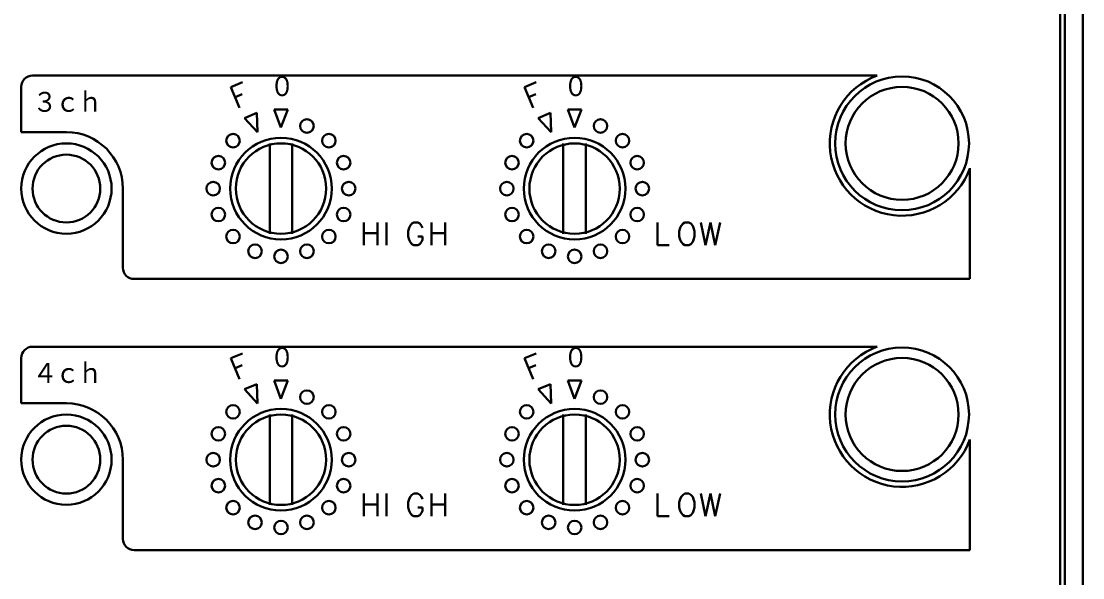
# Model space of a CAD drawing. Header units: inches. Extents: x 15 to 427, y 4 to 223.
# Drawn here: x 50.16 to 97.16, y 73.99 to 98.62 of the extents above; entities that cross this region are included whole.
import ezdxf

# ---------------------------------------------------------------- set-up
doc = ezdxf.new("R2010")
doc.units = ezdxf.units.IN
doc.header["$MEASUREMENT"] = 0
doc.layers.get('0').update_dxf_attribs({"lineweight": 30})
doc.styles.add('BIGFONT', font='txt.shx', dxfattribs={"bigfont": 'bigfont'})
doc.styles.get("Standard").update_dxf_attribs({"font": 'txt', "bigfont": 'extfont2.shx'})

# ---------------------------------------------------------------- blocks, each defined once
blk = doc.blocks.new('A$C72D67822')
for p, q in [((29.2, -0.8), (29.2, -93.5)), ((29, -1), (29, -99)), ((30, -1), (30, -93.5)), ((-16.5, -37.003), (20.9, -37.003)), ((-17, -39.503), (-17, -37.503)), ((-5.8, -38.503), (-5.2, -38.503)), ((-5.8, -38.503), (-5.5, -39.303)), ((-5.2, -38.503), (-5.5, -39.303)), ((7.2, -38.503), (7.8, -38.503)), ((7.2, -38.503), (7.5, -39.303)), ((7.8, -38.503), (7.5, -39.303)), ((-7.117, -38.884), (-6.562, -38.655)), ((-7.117, -38.884), (-6.533, -39.509)), ((-6.562, -38.655), (-6.533, -39.509)), ((5.883, -38.884), (6.438, -38.655)), ((5.883, -38.884), (6.467, -39.509)), ((6.438, -38.655), (6.467, -39.509)), ((-15, -39.503), (-17, -39.503)), ((-6, -44), (-6, -40)), ((-5, -44), (-5, -40)), ((7, -44.003), (7, -40.003)), ((8, -44.003), (8, -40.003)), ((25, -41.103), (25, -46.003)), ((-12.5, -42.003), (-12.5, -45.503)), ((25, -46.003), (-12, -46.003)), ((-16.5, -49.003), (20.9, -49.003)), ((-17, -51.503), (-17, -49.503)), ((-7.117, -50.884), (-6.562, -50.655)), ((-6.562, -50.655), (-6.533, -51.509)), ((-5.8, -50.503), (-5.2, -50.503)), ((-5.8, -50.503), (-5.5, -51.303)), ((-5.2, -50.503), (-5.5, -51.303)), ((5.883, -50.884), (6.438, -50.655)), ((6.438, -50.655), (6.467, -51.509)), ((7.2, -50.503), (7.8, -50.503)), ((7.2, -50.503), (7.5, -51.303)), ((7.8, -50.503), (7.5, -51.303)), ((-7.117, -50.884), (-6.533, -51.509)), ((5.883, -50.884), (6.467, -51.509)), ((-15, -51.503), (-17, -51.503)), ((-6, -56.003), (-6, -52.003)), ((-5, -56.003), (-5, -52.003)), ((7, -56.003), (7, -52.003)), ((8, -56.003), (8, -52.003)), ((25, -53.103), (25, -58.003)), ((-12.5, -54.003), (-12.5, -57.503)), ((25, -58.003), (-12, -58.003))]:
    blk.add_line(p, q)
for centre, radius in [((22, -40), 2.963), ((22, -40), 2.5), ((-4.352, -39.232), 0.3), ((8.648, -39.232), 0.3), ((-7.621, -39.882), 0.3), ((-5.5, -42.003), 2.25), ((-3.379, -39.882), 0.3), ((5.379, -39.882), 0.3), ((7.5, -42.003), 2.25), ((9.621, -39.882), 0.3), ((-15, -42), 2), ((-5.5, -42), 2), ((7.5, -42.003), 2), ((-15, -42), 1.5), ((-8.272, -40.855), 0.3), ((-2.728, -40.855), 0.3), ((4.728, -40.855), 0.3), ((10.272, -40.855), 0.3), ((-8.5, -42.003), 0.3), ((-2.5, -42.003), 0.3), ((4.5, -42.003), 0.3), ((10.5, -42.003), 0.3), ((-8.272, -43.151), 0.3), ((-2.728, -43.151), 0.3), ((4.728, -43.151), 0.3), ((10.272, -43.151), 0.3), ((-7.621, -44.125), 0.3), ((-3.379, -44.125), 0.3), ((5.379, -44.125), 0.3), ((9.621, -44.125), 0.3), ((-6.648, -44.775), 0.3), ((-4.352, -44.775), 0.3), ((6.352, -44.775), 0.3), ((8.648, -44.775), 0.3), ((-5.5, -45.003), 0.3), ((7.5, -45.003), 0.3), ((22, -52), 2.963), ((22, -52), 2.5), ((-4.352, -51.232), 0.3), ((8.648, -51.232), 0.3), ((-7.621, -51.882), 0.3), ((-3.379, -51.882), 0.3), ((5.379, -51.882), 0.3), ((9.621, -51.882), 0.3), ((-15, -54), 2), ((-5.5, -54.003), 2.25), ((-5.5, -54.003), 2), ((7.5, -54.003), 2.25), ((7.5, -54.003), 2), ((-15, -54), 1.5), ((-8.272, -52.855), 0.3), ((-2.728, -52.855), 0.3), ((4.728, -52.855), 0.3), ((10.272, -52.855), 0.3), ((-8.5, -54.003), 0.3), ((-2.5, -54.003), 0.3), ((4.5, -54.003), 0.3), ((10.5, -54.003), 0.3), ((-8.272, -55.151), 0.3), ((-2.728, -55.151), 0.3), ((4.728, -55.151), 0.3), ((10.272, -55.151), 0.3), ((-7.621, -56.125), 0.3), ((-3.379, -56.125), 0.3), ((5.379, -56.125), 0.3), ((9.621, -56.125), 0.3), ((-6.648, -56.775), 0.3), ((-5.5, -57.003), 0.3), ((-4.352, -56.775), 0.3), ((6.352, -56.775), 0.3), ((7.5, -57.003), 0.3), ((8.648, -56.775), 0.3)]:
    blk.add_circle(centre, radius)
for centre, radius, start, end in [((-16.5, -37.503), 0.5, 90, 180), ((22, -40.003), 3.2, 110.1357, 339.778), ((-15, -42.003), 2.5, 0, 90), ((-12, -45.503), 0.5, 180, 270), ((-16.5, -49.503), 0.5, 90, 180), ((22, -52.003), 3.2, 110.1357, 339.778), ((-15, -54.003), 2.5, 0, 90), ((-12, -57.503), 0.5, 180, 270)]:
    blk.add_arc(centre, radius, start, end)
at = {"style": 'BIGFONT'}
for s, p in [('０', (-6, -38.003)), ('０', (7, -38.003)), ('３', (-16.5, -38.7)), ('ｃ', (-15.5, -38.7)), ('ｈ', (-14.5, -38.7)), ('０', (-6, -50.003)), ('０', (7, -50.003)), ('４', (-16.5, -50.7)), ('ｈ', (-14.5, -50.7)), ('ｃ', (-15.5, -50.7))]:
    blk.add_text(s, height=1, dxfattribs=at).set_placement(p)
for p in [(-7.493, -38.499), (5.507, -38.499), (-7.493, -50.499), (5.507, -50.499)]:
    blk.add_text('F', height=1, rotation=22.4357).set_placement(p)
for s, p in [('H', (-2, -44.503)), ('I', (-1, -44.503)), ('G', (0, -44.503)), ('H', (1, -44.503)), ('L', (11, -44.503)), ('O', (12, -44.503)), ('W', (13, -44.503)), ('H', (-2, -56.503)), ('I', (-1, -56.503)), ('G', (0, -56.503)), ('H', (1, -56.503)), ('L', (11, -56.503)), ('O', (12, -56.503)), ('W', (13, -56.503))]:
    blk.add_text(s, height=1).set_placement(p)

msp = doc.modelspace()

# ---------------------------------------------------------------- block references
msp.add_blockref('A$C72D67822', (67.16, 133.22))

doc.saveas('drawing.dxf')
